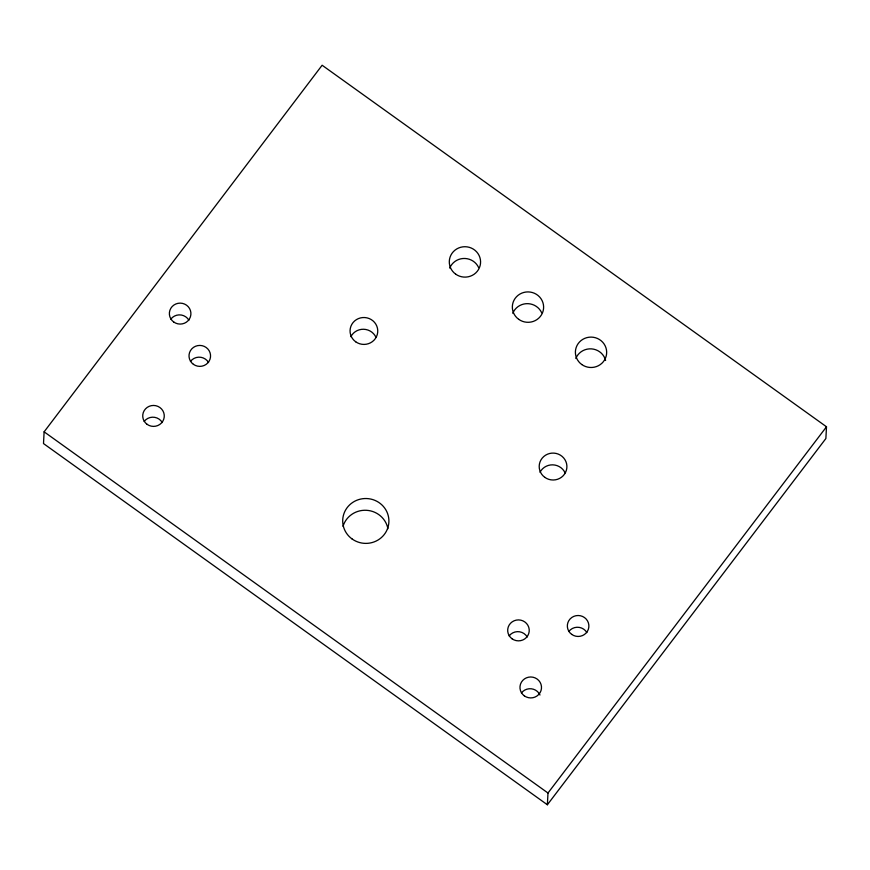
<?xml version="1.0" encoding="UTF-8"?>
<svg xmlns="http://www.w3.org/2000/svg" width="870" height="870" viewBox="0 0 870 870"><rect width="100%" height="100%" fill="white"/><g stroke="black" fill="none" stroke-linecap="round" stroke-linejoin="round"><path stroke-width="1.3" d="M44.12 431.835L43.5 443.569L547.371 804.761L825.88 438.523L826.5 426.778L322.128 65.239L44.12 431.835L547.991 793.016L547.371 804.761M547.991 793.016L826.5 426.778M343.008 526.361A23.109 22.435 3 0 1 366.357 510.288A23.109 22.435 3 0 1 387.911 528.721M170.835 319.116A10.777 10.473 3 0 1 188.899 320.214M575.831 358.473A15.649 15.203 3 0 1 605.607 360.463M512.789 313.287A15.649 15.203 3 0 1 541.695 312.787M449.736 268.09A15.649 15.203 3 0 1 478.641 267.601M350.871 336.679A13.866 13.463 3 0 1 375.981 337.342M540.02 472.258A13.866 13.463 3 0 1 565.119 472.921M190.476 361.42A10.777 10.473 3 0 1 208.55 362.507M144.192 421.439A10.777 10.473 3 0 1 162.266 422.526M521.434 692.966A10.777 10.473 3 0 1 539.987 695.01M509.157 635.894A10.777 10.473 3 0 1 527.22 636.981M568.806 631.5A10.777 10.473 3 0 1 586.88 632.588M352.122 538.998A23.109 22.435 3 0 0 388.77 523.49A23.109 22.435 3 0 0 356.526 500.38A23.109 22.435 3 0 0 352.122 538.998M173.75 322.02A10.777 10.473 3 0 0 190.856 314.788A10.777 10.473 3 0 0 175.805 304A10.777 10.473 3 0 0 173.75 322.02M581.758 364.519A15.649 15.203 3 0 0 606.575 354.025A15.649 15.203 3 0 0 584.738 338.365A15.649 15.203 3 0 0 581.758 364.519M518.716 319.333A15.649 15.203 3 0 0 543.532 308.828A15.649 15.203 3 0 0 521.696 293.168A15.649 15.203 3 0 0 518.716 319.333M455.662 274.137A15.649 15.203 3 0 0 480.49 263.632A15.649 15.203 3 0 0 458.642 247.983A15.649 15.203 3 0 0 455.662 274.137M355.699 341.79A13.866 13.463 3 0 0 377.678 332.492A13.866 13.463 3 0 0 358.342 318.627A13.866 13.463 3 0 0 355.699 341.79M544.837 477.369A13.866 13.463 3 0 0 566.827 468.071A13.866 13.463 3 0 0 547.48 454.205A13.866 13.463 3 0 0 544.837 477.369M193.401 364.323A10.777 10.473 3 0 0 210.496 357.091A10.777 10.473 3 0 0 195.445 346.303A10.777 10.473 3 0 0 193.401 364.323M147.117 424.342A10.777 10.473 3 0 0 164.212 417.111A10.777 10.473 3 0 0 149.161 406.323A10.777 10.473 3 0 0 147.117 424.342M524.349 695.869A10.777 10.473 3 0 0 541.444 688.627A10.777 10.473 3 0 0 526.404 677.85A10.777 10.473 3 0 0 524.349 695.869M512.071 638.797A10.777 10.473 3 0 0 529.178 631.566A10.777 10.473 3 0 0 514.126 620.778A10.777 10.473 3 0 0 512.071 638.797M571.731 634.404A10.777 10.473 3 0 0 588.827 627.161A10.777 10.473 3 0 0 573.776 616.384A10.777 10.473 3 0 0 571.731 634.404"/></g></svg>
